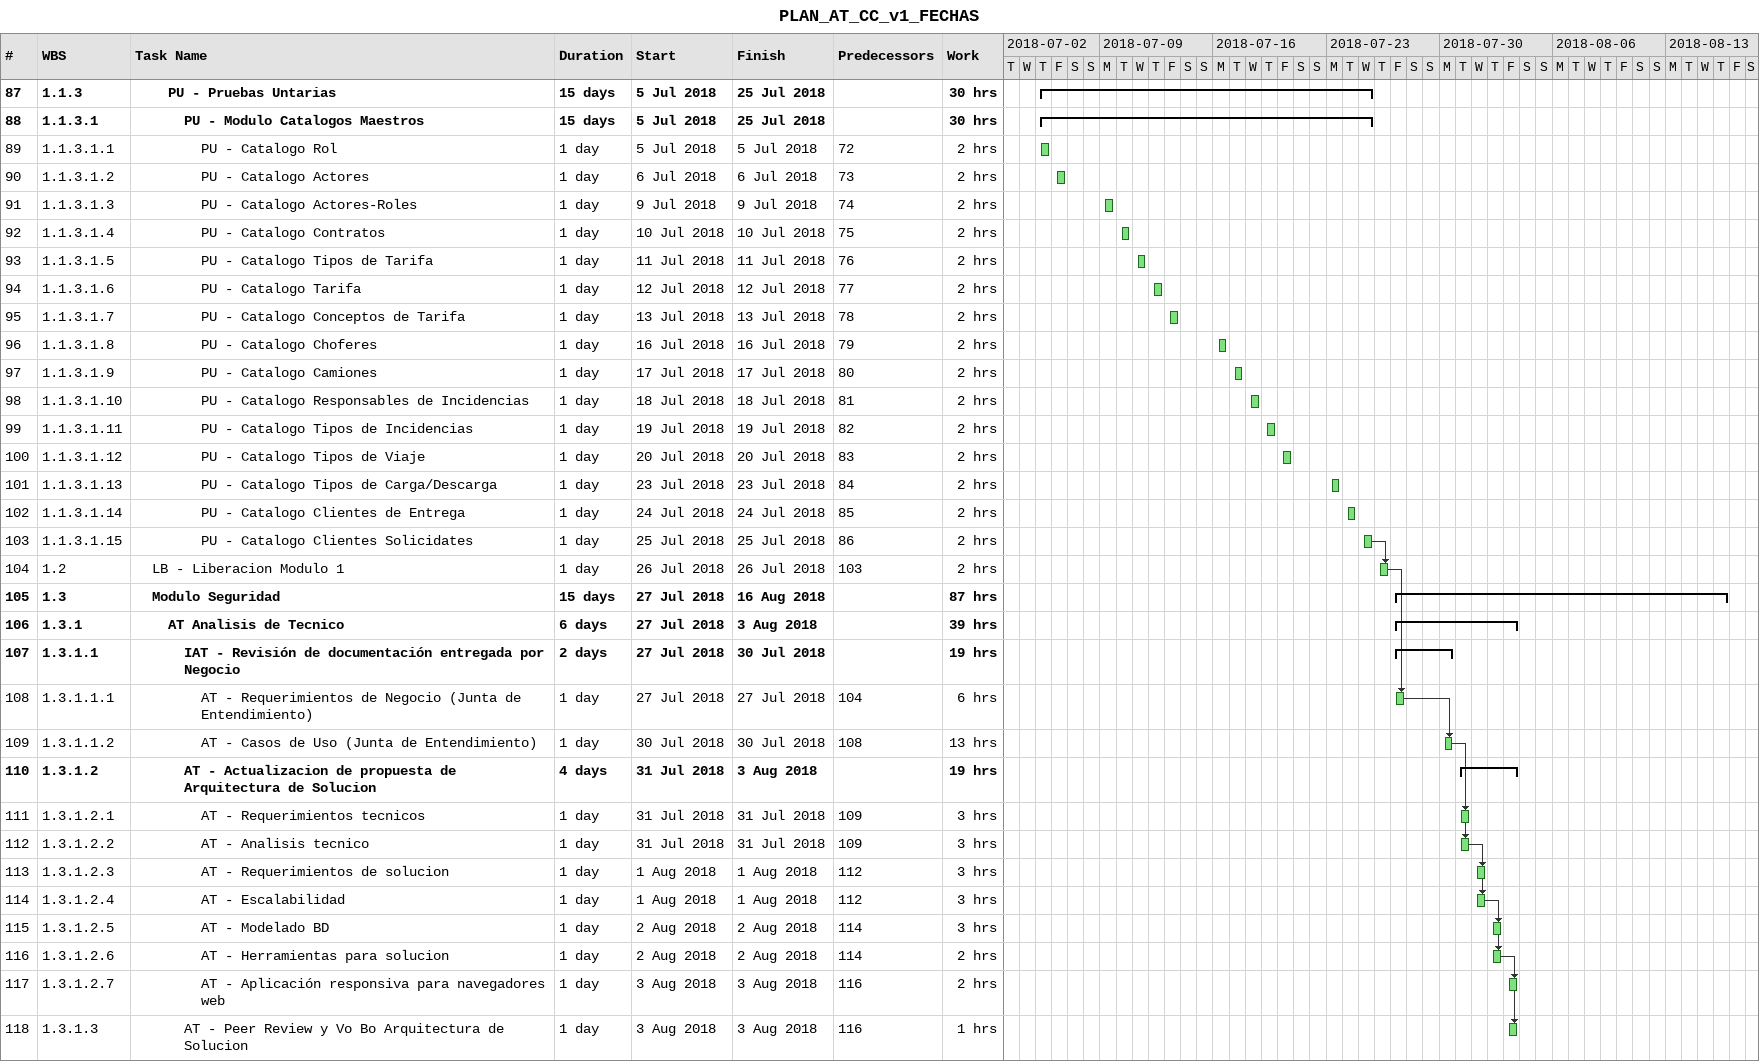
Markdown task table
PLAN_AT_CC_v1_FECHAS

| ID | WBS | Task | Duration | Start | Finish | Predecessors | Work (h) |
|---|---|---|---|---|---|---|---|
| 87 | 1.1.3 | **PU - Pruebas Untarias** | 15d | 2018-07-05 | 2018-07-25 |  | 30 |
| 88 | 1.1.3.1 | **PU - Modulo Catalogos Maestros** | 15d | 2018-07-05 | 2018-07-25 |  | 30 |
| 89 | 1.1.3.1.1 | PU - Catalogo Rol | 1d | 2018-07-05 | 2018-07-05 | 72 | 2 |
| 90 | 1.1.3.1.2 | PU - Catalogo Actores | 1d | 2018-07-06 | 2018-07-06 | 73 | 2 |
| 91 | 1.1.3.1.3 | PU - Catalogo Actores-Roles | 1d | 2018-07-09 | 2018-07-09 | 74 | 2 |
| 92 | 1.1.3.1.4 | PU - Catalogo Contratos | 1d | 2018-07-10 | 2018-07-10 | 75 | 2 |
| 93 | 1.1.3.1.5 | PU - Catalogo Tipos de Tarifa | 1d | 2018-07-11 | 2018-07-11 | 76 | 2 |
| 94 | 1.1.3.1.6 | PU - Catalogo Tarifa | 1d | 2018-07-12 | 2018-07-12 | 77 | 2 |
| 95 | 1.1.3.1.7 | PU - Catalogo Conceptos de Tarifa | 1d | 2018-07-13 | 2018-07-13 | 78 | 2 |
| 96 | 1.1.3.1.8 | PU - Catalogo Choferes | 1d | 2018-07-16 | 2018-07-16 | 79 | 2 |
| 97 | 1.1.3.1.9 | PU - Catalogo Camiones | 1d | 2018-07-17 | 2018-07-17 | 80 | 2 |
| 98 | 1.1.3.1.10 | PU - Catalogo Responsables de Incidencias | 1d | 2018-07-18 | 2018-07-18 | 81 | 2 |
| 99 | 1.1.3.1.11 | PU - Catalogo Tipos de Incidencias | 1d | 2018-07-19 | 2018-07-19 | 82 | 2 |
| 100 | 1.1.3.1.12 | PU - Catalogo Tipos de Viaje | 1d | 2018-07-20 | 2018-07-20 | 83 | 2 |
| 101 | 1.1.3.1.13 | PU - Catalogo Tipos de Carga/Descarga | 1d | 2018-07-23 | 2018-07-23 | 84 | 2 |
| 102 | 1.1.3.1.14 | PU - Catalogo Clientes de Entrega | 1d | 2018-07-24 | 2018-07-24 | 85 | 2 |
| 103 | 1.1.3.1.15 | PU - Catalogo Clientes Solicidates | 1d | 2018-07-25 | 2018-07-25 | 86 | 2 |
| 104 | 1.2 | LB - Liberacion Modulo 1 | 1d | 2018-07-26 | 2018-07-26 | 103 | 2 |
| 105 | 1.3 | **Modulo Seguridad** | 15d | 2018-07-27 | 2018-08-16 |  | 87 |
| 106 | 1.3.1 | **AT Analisis de Tecnico** | 6d | 2018-07-27 | 2018-08-03 |  | 39 |
| 107 | 1.3.1.1 | **IAT - Revisión de documentación entregada por Negocio** | 2d | 2018-07-27 | 2018-07-30 |  | 19 |
| 108 | 1.3.1.1.1 | AT - Requerimientos de Negocio (Junta de Entendimiento) | 1d | 2018-07-27 | 2018-07-27 | 104 | 6 |
| 109 | 1.3.1.1.2 | AT - Casos de Uso (Junta de Entendimiento) | 1d | 2018-07-30 | 2018-07-30 | 108 | 13 |
| 110 | 1.3.1.2 | **AT - Actualizacion de propuesta de Arquitectura de Solucion** | 4d | 2018-07-31 | 2018-08-03 |  | 19 |
| 111 | 1.3.1.2.1 | AT - Requerimientos tecnicos | 1d | 2018-07-31 | 2018-07-31 | 109 | 3 |
| 112 | 1.3.1.2.2 | AT - Analisis tecnico | 1d | 2018-07-31 | 2018-07-31 | 109 | 3 |
| 113 | 1.3.1.2.3 | AT - Requerimientos de solucion | 1d | 2018-08-01 | 2018-08-01 | 112 | 3 |
| 114 | 1.3.1.2.4 | AT - Escalabilidad | 1d | 2018-08-01 | 2018-08-01 | 112 | 3 |
| 115 | 1.3.1.2.5 | AT - Modelado BD | 1d | 2018-08-02 | 2018-08-02 | 114 | 3 |
| 116 | 1.3.1.2.6 | AT - Herramientas para solucion | 1d | 2018-08-02 | 2018-08-02 | 114 | 2 |
| 117 | 1.3.1.2.7 | AT - Aplicación responsiva para navegadores web | 1d | 2018-08-03 | 2018-08-03 | 116 | 2 |
| 118 | 1.3.1.3 | AT - Peer Review y Vo Bo Arquitectura de Solucion | 1d | 2018-08-03 | 2018-08-03 | 116 | 1 |
